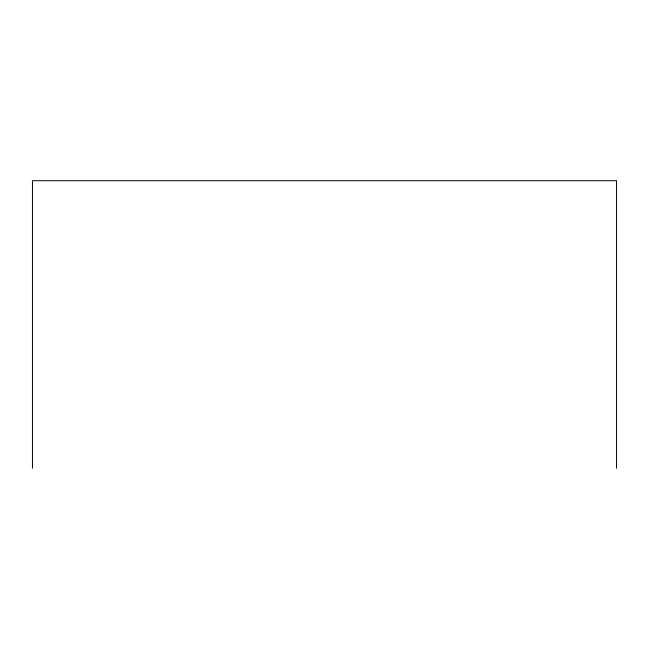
<?xml version="1.0" encoding="UTF-8"?>
<svg xmlns="http://www.w3.org/2000/svg" width="649" height="649" viewBox="0 0 649 649"><rect width="100%" height="100%" fill="white"/><g stroke="black" fill="none" stroke-linecap="round" stroke-linejoin="round"><path stroke-width="0.97" d="M616.55 468.302L616.55 180.698L32.45 180.698L32.45 468.302"/></g></svg>
